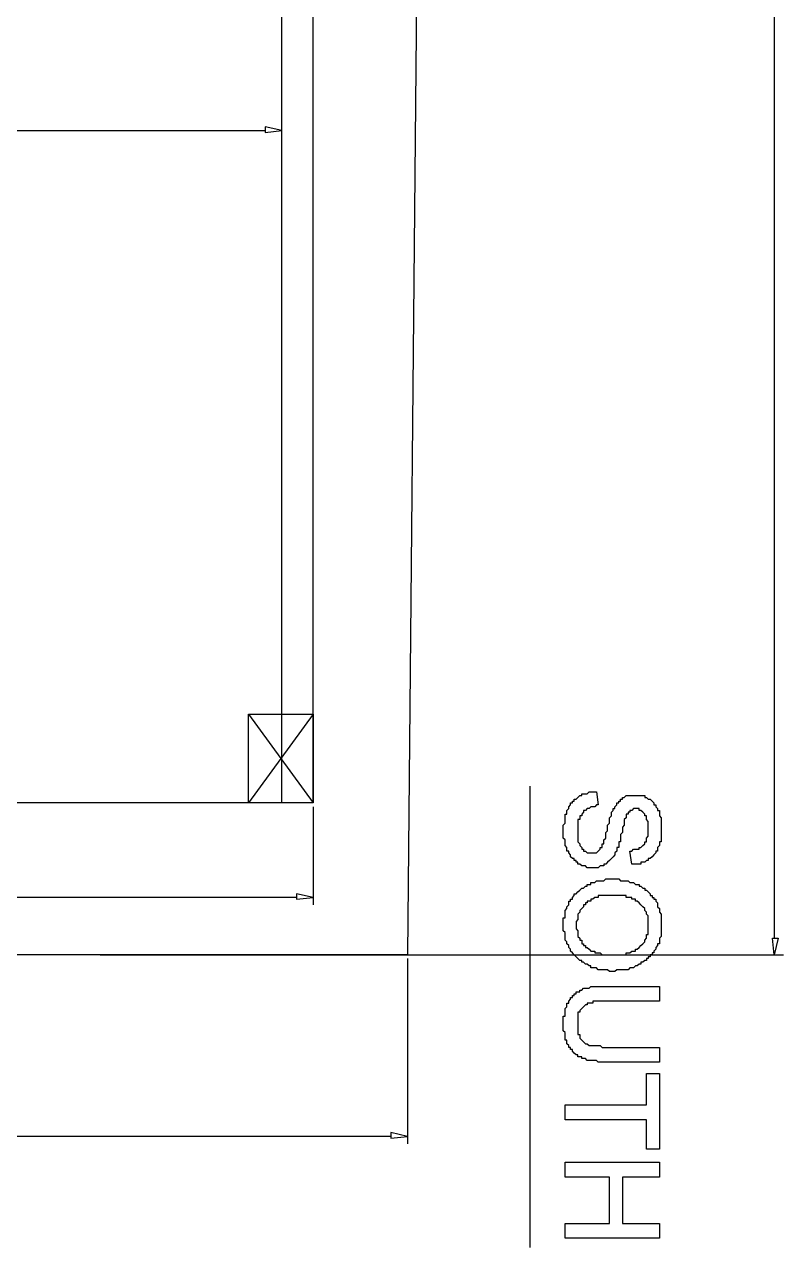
# Model space of a CAD drawing. Header units: inches. Extents: x -628 to 1537, y -1730 to 336.
# Drawn here: x 348.4 to 457, y -698.9 to -524 of the extents above; entities that cross this region are included whole.
import ezdxf

# ---------------------------------------------------------------- set-up
doc = ezdxf.new("R2010")
doc.units = ezdxf.units.IN
doc.layers.get('0').update_dxf_attribs({"linetype": 'CONTINUOUS'})

msp = doc.modelspace()

# ---------------------------------------------------------------- linework, layer by layer
at = {"color": 6}
for p, q in [((410.91, 180.11), (403.23, -657.05)), ((420.7, -632.94), (420.7, -698.9)), ((427.06, -635.06), (427.06, -634.8)), ((427.06, -634.8), (427.32, -634.8)), ((427.32, -634.8), (427.59, -634.54)), ((427.32, -634.8), (427.32, -634.8)), ((427.59, -634.54), (427.86, -634.27)), ((427.59, -634.54), (427.59, -634.54)), ((427.86, -634.27), (427.86, -634.27)), ((427.86, -634.27), (428.12, -634.27)), ((428.12, -634.27), (428.12, -634)), ((428.12, -634), (428.38, -634)), ((428.38, -634), (428.65, -634)), ((428.65, -634), (428.65, -634)), ((428.65, -634), (428.92, -634)), ((428.92, -634), (429.18, -633.74)), ((429.18, -633.74), (429.18, -633.74)), ((429.18, -633.74), (429.44, -633.74)), ((429.44, -633.74), (429.71, -633.74)), ((429.71, -633.74), (429.98, -633.74)), ((429.98, -633.74), (429.98, -633.74)), ((429.98, -633.74), (430.24, -633.74)), ((430.24, -633.74), (430.24, -633.74)), ((430.24, -633.74), (430.5, -635.6)), ((433.68, -635.06), (433.68, -634.8)), ((433.68, -634.8), (433.94, -634.8)), ((433.94, -634.8), (433.94, -634.54)), ((433.94, -634.54), (434.21, -634.54)), ((434.21, -634.54), (434.48, -634.27)), ((434.21, -634.54), (434.21, -634.54)), ((434.48, -634.27), (434.75, -634.27)), ((434.75, -634.27), (434.75, -634.27)), ((434.75, -634.27), (435, -634.27)), ((435, -634.27), (435.27, -634.27)), ((435.27, -634.27), (435.54, -634.27)), ((435.54, -634.27), (435.54, -634.27)), ((435.54, -634.27), (435.8, -634.27)), ((435.8, -634.27), (436.07, -634.27)), ((436.07, -634.27), (436.07, -634.27)), ((436.07, -634.27), (436.33, -634.27)), ((436.33, -634.27), (436.6, -634.27)), ((436.6, -634.27), (436.6, -634.27)), ((436.6, -634.27), (436.86, -634.27)), ((436.86, -634.27), (437.13, -634.27)), ((437.13, -634.27), (437.13, -634.54)), ((437.13, -634.54), (437.39, -634.54)), ((437.39, -634.54), (437.39, -634.54)), ((437.39, -634.54), (437.65, -634.8)), ((437.65, -634.8), (437.65, -634.8)), ((437.65, -634.8), (437.92, -634.8)), ((437.92, -634.8), (438.18, -635.06)), ((426, -636.39), (426.26, -636.12)), ((426, -636.65), (426, -636.39)), ((426.26, -635.86), (426.53, -635.6)), ((426.26, -636.12), (426.26, -635.86)), ((426.26, -635.86), (426.26, -635.86)), ((426.26, -636.12), (426.26, -636.12)), ((426.53, -635.6), (426.53, -635.33)), ((426.53, -635.33), (426.8, -635.33)), ((426.53, -635.6), (426.53, -635.6)), ((426.8, -635.33), (426.8, -635.06)), ((426.8, -635.06), (427.06, -635.06)), ((428.65, -636.39), (428.38, -636.39)), ((428.38, -636.39), (428.38, -636.65)), ((428.92, -636.12), (428.65, -636.39)), ((428.65, -636.39), (428.65, -636.39)), ((429.18, -636.12), (428.92, -636.12)), ((428.92, -636.12), (428.92, -636.12)), ((429.44, -635.86), (429.18, -636.12)), ((429.71, -635.86), (429.44, -635.86)), ((429.44, -635.86), (429.44, -635.86)), ((429.98, -635.86), (429.71, -635.86)), ((430.24, -635.6), (429.98, -635.86)), ((429.98, -635.86), (429.98, -635.86)), ((430.5, -635.6), (430.24, -635.6)), ((432.36, -636.65), (432.63, -636.39)), ((432.63, -636.39), (432.63, -636.12)), ((432.63, -636.12), (432.88, -636.12)), ((432.63, -636.39), (432.63, -636.39)), ((432.88, -635.86), (433.15, -635.6)), ((432.88, -636.12), (432.88, -635.86)), ((432.88, -635.86), (432.88, -635.86)), ((433.15, -635.6), (433.15, -635.33)), ((433.15, -635.33), (433.42, -635.33)), ((433.15, -635.6), (433.15, -635.6)), ((433.42, -635.33), (433.42, -635.06)), ((433.42, -635.06), (433.68, -635.06)), ((433.42, -635.33), (433.42, -635.33)), ((435.27, -636.39), (435, -636.39)), ((435, -636.39), (435, -636.65)), ((435.54, -636.12), (435.27, -636.39)), ((435.27, -636.39), (435.27, -636.39)), ((435.8, -636.12), (435.54, -636.12)), ((435.54, -636.12), (435.54, -636.12)), ((436.07, -636.12), (435.8, -636.12)), ((436.33, -636.12), (436.07, -636.12)), ((436.33, -636.39), (436.33, -636.12)), ((436.6, -636.39), (436.33, -636.39)), ((436.86, -636.65), (436.6, -636.39)), ((436.6, -636.39), (436.6, -636.39)), ((438.18, -635.06), (438.18, -635.06)), ((438.18, -635.06), (438.45, -635.33)), ((438.45, -635.33), (438.45, -635.33)), ((438.45, -635.33), (438.45, -635.6)), ((438.45, -635.6), (438.71, -635.6)), ((438.71, -635.6), (438.71, -635.86)), ((438.71, -635.86), (438.71, -635.86)), ((438.71, -635.86), (438.98, -636.12)), ((438.98, -636.12), (438.98, -636.12)), ((438.98, -636.12), (438.98, -636.39)), ((438.98, -636.39), (439.25, -636.39)), ((439.25, -636.39), (439.25, -636.65)), ((425.47, -638.5), (425.74, -638.24)), ((425.74, -637.19), (425.74, -636.92)), ((425.74, -636.92), (426, -636.92)), ((425.74, -637.45), (425.74, -637.19)), ((425.74, -637.71), (425.74, -637.45)), ((425.74, -637.98), (425.74, -637.71)), ((425.74, -637.71), (425.74, -637.71)), ((425.74, -638.24), (425.74, -637.98)), ((426, -636.92), (426, -636.65)), ((426, -636.65), (426, -636.65)), ((427.86, -637.71), (427.59, -637.71)), ((427.59, -637.71), (427.59, -637.98)), ((427.59, -637.98), (427.59, -638.24)), ((427.59, -638.24), (427.59, -638.24)), ((427.59, -638.24), (427.59, -638.5)), ((428.12, -637.19), (427.86, -637.19)), ((427.86, -637.19), (427.86, -637.45)), ((427.86, -637.45), (427.86, -637.71)), ((428.38, -636.65), (428.12, -636.92)), ((428.12, -636.92), (428.12, -636.92)), ((428.12, -636.92), (428.12, -637.19)), ((428.38, -636.65), (428.38, -636.65)), ((431.83, -638.5), (432.09, -638.24)), ((432.09, -637.45), (432.36, -637.19)), ((432.09, -637.71), (432.09, -637.45)), ((432.09, -637.98), (432.09, -637.71)), ((432.09, -637.71), (432.09, -637.71)), ((432.09, -638.24), (432.09, -637.98)), ((432.36, -636.92), (432.36, -636.65)), ((432.36, -637.19), (432.36, -636.92)), ((432.36, -636.92), (432.36, -636.92)), ((434.48, -637.45), (434.21, -637.71)), ((434.21, -637.71), (434.21, -637.98)), ((434.21, -637.98), (434.21, -637.98)), ((434.21, -637.98), (434.21, -638.24)), ((434.21, -638.24), (434.21, -638.5)), ((434.75, -636.92), (434.48, -636.92)), ((434.48, -636.92), (434.48, -637.19)), ((434.48, -637.19), (434.48, -637.19)), ((434.48, -637.19), (434.48, -637.45)), ((434.48, -637.45), (434.48, -637.45)), ((435, -636.65), (434.75, -636.65)), ((434.75, -636.65), (434.75, -636.92)), ((434.75, -636.92), (434.75, -636.92)), ((437.13, -636.92), (436.86, -636.65)), ((436.86, -636.65), (436.86, -636.65)), ((437.13, -637.19), (437.13, -636.92)), ((437.13, -636.92), (437.13, -636.92)), ((437.39, -637.19), (437.13, -637.19)), ((437.39, -637.45), (437.39, -637.19)), ((437.39, -637.71), (437.39, -637.45)), ((437.39, -637.45), (437.39, -637.45)), ((437.65, -637.98), (437.39, -637.71)), ((437.65, -638.24), (437.65, -637.98)), ((437.65, -637.98), (437.65, -637.98)), ((437.65, -638.5), (437.65, -638.24)), ((439.25, -636.65), (439.25, -636.92)), ((439.25, -636.92), (439.25, -636.92)), ((439.25, -636.92), (439.25, -637.19)), ((439.25, -637.19), (439.5, -637.45)), ((439.5, -637.45), (439.5, -637.45)), ((439.5, -637.45), (439.5, -637.71)), ((439.5, -637.71), (439.5, -637.98)), ((439.5, -637.98), (439.5, -637.98)), ((439.5, -637.98), (439.5, -638.24)), ((439.5, -638.24), (439.5, -638.5)), ((425.47, -638.77), (425.47, -638.5)), ((425.47, -638.5), (425.47, -638.5)), ((425.47, -639.04), (425.47, -638.77)), ((425.47, -639.31), (425.47, -639.04)), ((425.47, -639.56), (425.47, -639.31)), ((425.47, -639.83), (425.47, -639.56)), ((425.47, -639.56), (425.47, -639.56)), ((425.47, -640.1), (425.47, -639.83)), ((425.47, -639.83), (425.47, -639.83)), ((427.59, -638.5), (427.59, -638.77)), ((427.59, -638.77), (427.59, -639.04)), ((427.59, -639.04), (427.59, -639.04)), ((427.59, -639.04), (427.59, -639.31)), ((427.59, -639.31), (427.59, -639.31)), ((427.59, -639.31), (427.59, -639.56)), ((427.59, -639.56), (427.59, -639.83)), ((427.59, -639.83), (427.59, -640.1)), ((431.56, -639.56), (431.83, -639.31)), ((431.56, -639.83), (431.56, -639.56)), ((431.56, -640.1), (431.56, -639.83)), ((431.56, -639.83), (431.56, -639.83)), ((431.83, -638.77), (431.83, -638.5)), ((431.83, -638.5), (431.83, -638.5)), ((431.83, -639.04), (431.83, -638.77)), ((431.83, -639.31), (431.83, -639.04)), ((433.94, -639.56), (433.68, -639.83)), ((433.68, -639.83), (433.68, -640.1)), ((434.21, -638.5), (433.94, -638.77)), ((433.94, -638.77), (433.94, -639.04)), ((433.94, -639.04), (433.94, -639.31)), ((433.94, -639.31), (433.94, -639.31)), ((433.94, -639.31), (433.94, -639.56)), ((437.65, -638.77), (437.65, -638.5)), ((437.65, -639.04), (437.65, -638.77)), ((437.65, -638.77), (437.65, -638.77)), ((437.65, -639.31), (437.65, -639.04)), ((437.65, -639.04), (437.65, -639.04)), ((437.65, -639.56), (437.65, -639.31)), ((437.65, -639.83), (437.65, -639.56)), ((437.65, -640.1), (437.65, -639.83)), ((439.5, -638.5), (439.5, -638.77)), ((439.5, -638.77), (439.5, -639.04)), ((439.5, -639.04), (439.5, -639.04)), ((439.5, -639.04), (439.5, -639.31)), ((439.5, -639.31), (439.5, -639.31)), ((439.5, -639.31), (439.5, -639.56)), ((439.5, -639.56), (439.5, -639.83)), ((439.5, -639.83), (439.5, -640.1)), ((425.47, -640.36), (425.47, -640.1)), ((425.74, -640.62), (425.47, -640.36)), ((425.74, -640.89), (425.74, -640.62)), ((425.74, -640.62), (425.74, -640.62)), ((425.74, -641.16), (425.74, -640.89)), ((425.74, -641.42), (425.74, -641.16)), ((425.74, -641.16), (425.74, -641.16)), ((426, -641.69), (425.74, -641.42)), ((426, -641.95), (426, -641.69)), ((426, -641.69), (426, -641.69)), ((427.59, -640.1), (427.59, -640.36)), ((427.59, -640.36), (427.59, -640.36)), ((427.59, -640.36), (427.59, -640.62)), ((427.59, -640.62), (427.59, -640.89)), ((427.59, -640.89), (427.59, -640.89)), ((427.59, -640.89), (427.86, -641.16)), ((427.86, -641.16), (427.86, -641.16)), ((427.86, -641.16), (427.86, -641.42)), ((427.86, -641.42), (428.12, -641.69)), ((428.12, -641.69), (428.12, -641.69)), ((428.12, -641.69), (428.12, -641.95)), ((430.77, -641.95), (430.77, -641.69)), ((430.77, -641.69), (431.03, -641.69)), ((431.03, -641.42), (431.03, -641.16)), ((431.03, -641.16), (431.3, -641.16)), ((431.03, -641.69), (431.03, -641.42)), ((431.03, -641.42), (431.03, -641.42)), ((431.3, -640.62), (431.56, -640.36)), ((431.3, -640.89), (431.3, -640.62)), ((431.3, -640.62), (431.3, -640.62)), ((431.3, -641.16), (431.3, -640.89)), ((431.3, -640.89), (431.3, -640.89)), ((431.56, -640.36), (431.56, -640.1)), ((433.42, -641.69), (433.15, -641.69)), ((433.15, -641.69), (433.15, -641.95)), ((433.68, -640.89), (433.42, -640.89)), ((433.42, -640.89), (433.42, -641.16)), ((433.42, -641.16), (433.42, -641.42)), ((433.42, -641.42), (433.42, -641.42)), ((433.42, -641.42), (433.42, -641.69)), ((433.68, -640.1), (433.68, -640.1)), ((433.68, -640.1), (433.68, -640.36)), ((433.68, -640.36), (433.68, -640.62)), ((433.68, -640.62), (433.68, -640.89)), ((436.33, -641.95), (436.33, -641.69)), ((436.33, -641.69), (436.6, -641.69)), ((436.6, -641.69), (436.86, -641.42)), ((436.6, -641.69), (436.6, -641.69)), ((436.86, -641.42), (437.13, -641.16)), ((436.86, -641.42), (436.86, -641.42)), ((437.13, -641.16), (437.13, -640.89)), ((437.13, -640.89), (437.39, -640.89)), ((437.13, -641.16), (437.13, -641.16)), ((437.39, -640.36), (437.65, -640.1)), ((437.39, -640.62), (437.39, -640.36)), ((437.39, -640.89), (437.39, -640.62)), ((437.39, -640.62), (437.39, -640.62)), ((437.65, -640.1), (437.65, -640.1)), ((439.25, -641.42), (438.98, -641.69)), ((438.98, -641.69), (438.98, -641.69)), ((438.98, -641.69), (438.98, -641.95)), ((439.5, -640.89), (439.25, -640.89)), ((439.25, -640.89), (439.25, -641.16)), ((439.25, -641.16), (439.25, -641.42)), ((439.25, -641.42), (439.25, -641.42)), ((439.5, -640.1), (439.5, -640.1)), ((439.5, -640.1), (439.5, -640.36)), ((439.5, -640.36), (439.5, -640.62)), ((439.5, -640.62), (439.5, -640.89)), ((426, -642.22), (426, -641.95)), ((426.26, -642.22), (426, -642.22)), ((426.26, -642.48), (426.26, -642.22)), ((426.53, -642.74), (426.26, -642.48)), ((426.26, -642.48), (426.26, -642.48)), ((426.53, -643.01), (426.53, -642.74)), ((426.8, -643.27), (426.53, -643.01)), ((426.53, -643.01), (426.53, -643.01)), ((427.06, -643.27), (426.8, -643.27)), ((426.8, -643.27), (426.8, -643.27)), ((427.06, -643.54), (427.06, -643.27)), ((427.32, -643.54), (427.06, -643.54)), ((427.32, -643.81), (427.32, -643.54)), ((428.12, -641.95), (428.38, -641.95)), ((428.38, -641.95), (428.38, -642.22)), ((428.38, -642.22), (428.65, -642.22)), ((428.65, -642.22), (428.65, -642.22)), ((428.65, -642.22), (428.92, -642.48)), ((428.92, -642.48), (428.92, -642.48)), ((428.92, -642.48), (429.18, -642.48)), ((429.18, -642.48), (429.44, -642.48)), ((429.44, -642.48), (429.44, -642.48)), ((429.44, -642.48), (429.71, -642.48)), ((429.71, -642.48), (429.98, -642.48)), ((429.98, -642.48), (429.98, -642.48)), ((429.98, -642.48), (430.24, -642.48)), ((430.24, -642.48), (430.5, -642.22)), ((430.5, -642.22), (430.77, -641.95)), ((430.5, -642.22), (430.5, -642.22)), ((430.77, -641.95), (430.77, -641.95)), ((432.09, -643.54), (431.83, -643.81)), ((432.36, -643.27), (432.09, -643.54)), ((432.09, -643.54), (432.09, -643.54)), ((432.63, -643.01), (432.36, -643.27)), ((432.36, -643.27), (432.36, -643.27)), ((432.88, -642.74), (432.63, -643.01)), ((432.63, -643.01), (432.63, -643.01)), ((433.15, -642.22), (432.88, -642.48)), ((432.88, -642.48), (432.88, -642.74)), ((432.88, -642.74), (432.88, -642.74)), ((433.15, -641.95), (433.15, -641.95)), ((433.15, -641.95), (433.15, -642.22)), ((433.15, -642.22), (433.15, -642.22)), ((435, -642.22), (435.27, -642.22)), ((435.27, -644.07), (435, -642.22)), ((435.27, -642.22), (435.54, -641.95)), ((435.54, -641.95), (436.07, -641.95)), ((436.07, -641.95), (436.07, -641.95)), ((436.07, -641.95), (436.33, -641.95)), ((437.39, -643.54), (437.13, -643.81)), ((437.65, -643.54), (437.39, -643.54)), ((437.39, -643.54), (437.39, -643.54)), ((437.92, -643.27), (437.65, -643.27)), ((437.65, -643.27), (437.65, -643.54)), ((438.18, -643.01), (437.92, -643.27)), ((437.92, -643.27), (437.92, -643.27)), ((438.45, -642.74), (438.18, -643.01)), ((438.18, -643.01), (438.18, -643.01)), ((438.71, -642.48), (438.45, -642.74)), ((438.45, -642.74), (438.45, -642.74)), ((438.98, -642.22), (438.71, -642.22)), ((438.71, -642.22), (438.71, -642.48)), ((438.71, -642.48), (438.71, -642.48)), ((438.98, -641.95), (438.98, -642.22)), ((427.59, -643.81), (427.32, -643.81)), ((427.59, -644.07), (427.59, -643.81)), ((427.86, -644.07), (427.59, -644.07)), ((428.12, -644.33), (427.86, -644.07)), ((427.86, -644.07), (427.86, -644.07)), ((428.38, -644.33), (428.12, -644.33)), ((428.65, -644.33), (428.38, -644.33)), ((428.38, -644.33), (428.38, -644.33)), ((428.92, -644.6), (428.65, -644.33)), ((428.65, -644.33), (428.65, -644.33)), ((429.18, -644.6), (428.92, -644.6)), ((429.44, -644.6), (429.18, -644.6)), ((429.18, -644.6), (429.18, -644.6)), ((429.71, -644.6), (429.44, -644.6)), ((429.98, -644.6), (429.71, -644.6)), ((429.71, -644.6), (429.71, -644.6)), ((430.24, -644.6), (429.98, -644.6)), ((430.5, -644.6), (430.24, -644.6)), ((430.24, -644.6), (430.24, -644.6)), ((430.77, -644.33), (430.5, -644.6)), ((431.03, -644.33), (430.77, -644.33)), ((430.77, -644.33), (430.77, -644.33)), ((431.3, -644.33), (431.03, -644.33)), ((431.56, -644.07), (431.3, -644.07)), ((431.3, -644.07), (431.3, -644.33)), ((431.83, -643.81), (431.56, -644.07)), ((431.56, -644.07), (431.56, -644.07)), ((431.83, -643.81), (431.83, -643.81)), ((435.54, -644.07), (435.27, -644.07)), ((435.27, -644.07), (435.27, -644.07)), ((435.8, -644.07), (435.54, -644.07)), ((436.07, -644.07), (435.8, -644.07)), ((435.8, -644.07), (435.8, -644.07)), ((436.33, -644.07), (436.07, -644.07)), ((436.6, -644.07), (436.33, -644.07)), ((436.86, -643.81), (436.6, -643.81)), ((436.6, -643.81), (436.6, -644.07)), ((437.13, -643.81), (436.86, -643.81)), ((437.13, -643.81), (437.13, -643.81)), ((428.92, -647.24), (428.92, -646.98)), ((428.92, -646.98), (429.18, -646.98)), ((429.18, -646.98), (429.44, -646.98)), ((429.44, -646.98), (429.44, -646.72)), ((429.44, -646.72), (429.71, -646.72)), ((429.71, -646.72), (429.98, -646.72)), ((429.98, -646.72), (430.24, -646.45)), ((429.98, -646.72), (429.98, -646.72)), ((430.24, -646.45), (430.5, -646.45)), ((430.5, -646.45), (430.5, -646.45)), ((430.5, -646.45), (430.77, -646.45)), ((430.77, -646.45), (431.03, -646.45)), ((431.03, -646.45), (431.03, -646.45)), ((431.03, -646.45), (431.3, -646.45)), ((431.3, -646.45), (431.56, -646.19)), ((431.56, -646.19), (431.56, -646.19)), ((431.56, -646.19), (431.83, -646.19)), ((431.83, -646.19), (432.09, -646.19)), ((432.09, -646.19), (432.36, -646.19)), ((432.36, -646.19), (432.36, -646.19)), ((432.36, -646.19), (432.63, -646.19)), ((432.63, -646.19), (432.88, -646.19)), ((432.88, -646.19), (433.15, -646.19)), ((433.15, -646.19), (433.15, -646.19)), ((433.15, -646.19), (433.42, -646.19)), ((433.42, -646.19), (433.68, -646.45)), ((433.68, -646.45), (433.94, -646.45)), ((433.94, -646.45), (433.94, -646.45)), ((433.94, -646.45), (434.21, -646.45)), ((434.21, -646.45), (434.48, -646.45)), ((434.48, -646.45), (434.48, -646.45)), ((434.48, -646.45), (434.75, -646.45)), ((434.75, -646.45), (435, -646.72)), ((435, -646.72), (435, -646.72)), ((435, -646.72), (435.27, -646.72)), ((435.27, -646.72), (435.54, -646.72)), ((435.54, -646.72), (435.54, -646.72)), ((435.54, -646.72), (435.8, -646.98)), ((435.8, -646.98), (436.07, -646.98)), ((436.07, -646.98), (436.07, -646.98)), ((436.07, -646.98), (436.33, -646.98)), ((436.33, -646.98), (436.33, -647.24)), ((426.8, -648.84), (427.06, -648.57)), ((427.06, -648.57), (427.06, -648.31)), ((427.06, -648.31), (427.32, -648.31)), ((427.32, -648.31), (427.59, -648.04)), ((427.32, -648.31), (427.32, -648.31)), ((427.59, -648.04), (427.86, -647.78)), ((427.59, -648.04), (427.59, -648.04)), ((427.86, -647.78), (428.12, -647.51)), ((427.86, -647.78), (427.86, -647.78)), ((428.12, -647.51), (428.38, -647.51)), ((428.38, -647.51), (428.65, -647.24)), ((428.38, -647.51), (428.38, -647.51)), ((428.65, -647.24), (428.65, -647.24)), ((428.65, -647.24), (428.92, -647.24)), ((430.77, -648.57), (430.5, -648.57)), ((430.5, -648.57), (430.5, -648.84)), ((431.03, -648.57), (430.77, -648.57)), ((431.3, -648.57), (431.03, -648.57)), ((431.03, -648.57), (431.03, -648.57)), ((431.56, -648.57), (431.3, -648.57)), ((431.83, -648.57), (431.56, -648.57)), ((432.09, -648.57), (431.83, -648.57)), ((431.83, -648.57), (431.83, -648.57)), ((432.36, -648.57), (432.09, -648.57)), ((432.63, -648.57), (432.36, -648.57)), ((432.36, -648.57), (432.36, -648.57)), ((432.88, -648.57), (432.63, -648.57)), ((433.15, -648.57), (432.88, -648.57)), ((433.42, -648.57), (433.15, -648.57)), ((433.68, -648.57), (433.42, -648.57)), ((433.94, -648.57), (433.68, -648.57)), ((433.68, -648.57), (433.68, -648.57)), ((434.21, -648.57), (433.94, -648.57)), ((434.48, -648.57), (434.21, -648.57)), ((434.48, -648.84), (434.48, -648.57)), ((436.33, -647.24), (436.6, -647.24)), ((436.6, -647.24), (436.6, -647.24)), ((436.6, -647.24), (436.86, -647.51)), ((436.86, -647.51), (437.13, -647.51)), ((437.13, -647.51), (437.13, -647.78)), ((437.13, -647.78), (437.39, -647.78)), ((437.39, -647.78), (437.39, -647.78)), ((437.39, -647.78), (437.65, -648.04)), ((437.65, -648.04), (437.65, -648.04)), ((437.65, -648.04), (437.92, -648.31)), ((437.92, -648.31), (437.92, -648.31)), ((437.92, -648.31), (437.92, -648.57)), ((437.92, -648.57), (438.18, -648.57)), ((438.18, -648.57), (438.18, -648.84)), ((425.74, -650.69), (426, -650.43)), ((426, -650.16), (426.26, -649.89)), ((426, -650.43), (426, -650.16)), ((426, -650.16), (426, -650.16)), ((426, -650.43), (426, -650.43)), ((426.26, -649.63), (426.26, -649.37)), ((426.26, -649.37), (426.53, -649.37)), ((426.26, -649.89), (426.26, -649.63)), ((426.26, -649.63), (426.26, -649.63)), ((426.53, -649.37), (426.53, -649.1)), ((426.53, -649.1), (426.8, -649.1)), ((426.8, -649.1), (426.8, -648.84)), ((426.8, -648.84), (426.8, -648.84)), ((428.12, -650.43), (427.86, -650.69)), ((428.38, -650.16), (428.12, -650.43)), ((428.12, -650.43), (428.12, -650.43)), ((428.65, -649.89), (428.38, -649.89)), ((428.38, -649.89), (428.38, -650.16)), ((428.38, -650.16), (428.38, -650.16)), ((428.92, -649.63), (428.65, -649.63)), ((428.65, -649.63), (428.65, -649.63)), ((428.65, -649.63), (428.65, -649.89)), ((429.18, -649.37), (428.92, -649.37)), ((428.92, -649.37), (428.92, -649.63)), ((429.44, -649.37), (429.18, -649.37)), ((429.71, -649.1), (429.44, -649.1)), ((429.44, -649.1), (429.44, -649.37)), ((429.98, -648.84), (429.71, -649.1)), ((429.71, -649.1), (429.71, -649.1)), ((430.24, -648.84), (429.98, -648.84)), ((429.98, -648.84), (429.98, -648.84)), ((430.5, -648.84), (430.24, -648.84)), ((434.75, -648.84), (434.48, -648.84)), ((435, -648.84), (434.75, -648.84)), ((435.27, -648.84), (435, -648.84)), ((435, -648.84), (435, -648.84)), ((435.27, -649.1), (435.27, -648.84)), ((435.54, -649.1), (435.27, -649.1)), ((435.8, -649.1), (435.54, -649.1)), ((435.54, -649.1), (435.54, -649.1)), ((435.8, -649.37), (435.8, -649.1)), ((436.07, -649.37), (435.8, -649.37)), ((436.33, -649.63), (436.07, -649.37)), ((436.07, -649.37), (436.07, -649.37)), ((436.6, -649.89), (436.33, -649.63)), ((436.33, -649.63), (436.33, -649.63)), ((436.86, -650.16), (436.6, -649.89)), ((436.6, -649.89), (436.6, -649.89)), ((437.13, -650.43), (436.86, -650.16)), ((436.86, -650.16), (436.86, -650.16)), ((437.13, -650.69), (437.13, -650.43)), ((437.13, -650.43), (437.13, -650.43)), ((438.18, -648.84), (438.45, -648.84)), ((438.45, -648.84), (438.45, -649.1)), ((438.45, -649.1), (438.71, -649.1)), ((438.71, -649.1), (438.71, -649.37)), ((438.71, -649.37), (438.71, -649.37)), ((438.71, -649.37), (438.98, -649.63)), ((438.98, -649.63), (438.98, -649.89)), ((438.98, -649.89), (438.98, -649.89)), ((438.98, -649.89), (438.98, -650.16)), ((438.98, -650.16), (439.25, -650.43)), ((439.25, -650.43), (439.25, -650.43)), ((439.25, -650.43), (439.25, -650.69)), ((425.47, -652.01), (425.47, -651.75)), ((425.47, -651.75), (425.74, -651.75)), ((425.47, -652.28), (425.47, -652.01)), ((425.47, -652.55), (425.47, -652.28)), ((425.47, -652.28), (425.47, -652.28)), ((425.74, -650.95), (425.74, -650.69)), ((425.74, -651.22), (425.74, -650.95)), ((425.74, -650.95), (425.74, -650.95)), ((425.74, -651.49), (425.74, -651.22)), ((425.74, -651.75), (425.74, -651.49)), ((427.59, -652.01), (427.32, -652.28)), ((427.32, -652.28), (427.32, -652.28)), ((427.32, -652.28), (427.32, -652.55)), ((427.86, -650.95), (427.59, -651.22)), ((427.59, -651.22), (427.59, -651.22)), ((427.59, -651.22), (427.59, -651.49)), ((427.59, -651.49), (427.59, -651.75)), ((427.59, -651.75), (427.59, -651.75)), ((427.59, -651.75), (427.59, -652.01)), ((427.86, -650.69), (427.86, -650.69)), ((427.86, -650.69), (427.86, -650.95)), ((437.39, -650.95), (437.13, -650.69)), ((437.39, -651.22), (437.39, -650.95)), ((437.39, -650.95), (437.39, -650.95)), ((437.65, -651.49), (437.39, -651.22)), ((437.39, -651.22), (437.39, -651.22)), ((437.65, -651.75), (437.65, -651.49)), ((437.65, -652.01), (437.65, -651.75)), ((437.65, -651.75), (437.65, -651.75)), ((437.65, -652.28), (437.65, -652.01)), ((437.65, -652.55), (437.65, -652.28)), ((439.25, -650.69), (439.25, -650.69)), ((439.25, -650.69), (439.25, -650.95)), ((439.25, -650.95), (439.5, -651.22)), ((439.5, -651.22), (439.5, -651.22)), ((439.5, -651.22), (439.5, -651.49)), ((439.5, -651.49), (439.5, -651.75)), ((439.5, -651.75), (439.5, -652.01)), ((439.5, -652.01), (439.5, -652.01)), ((439.5, -652.01), (439.5, -652.28)), ((439.5, -652.28), (439.5, -652.55)), ((425.47, -652.81), (425.47, -652.55)), ((425.47, -653.07), (425.47, -652.81)), ((425.47, -652.81), (425.47, -652.81)), ((425.47, -653.34), (425.47, -653.07)), ((425.47, -653.6), (425.47, -653.34)), ((425.47, -653.34), (425.47, -653.34)), ((425.74, -653.87), (425.47, -653.6)), ((425.74, -654.13), (425.74, -653.87)), ((427.32, -652.55), (427.32, -652.81)), ((427.32, -652.81), (427.32, -653.34)), ((427.32, -652.81), (427.32, -652.81)), ((427.32, -652.81), (427.32, -652.81)), ((427.32, -653.34), (427.59, -653.6)), ((427.59, -653.6), (427.59, -653.6)), ((427.59, -653.6), (427.59, -653.87)), ((427.59, -653.87), (427.59, -654.13)), ((437.65, -652.81), (437.65, -652.55)), ((437.65, -652.55), (437.65, -652.55)), ((437.65, -653.07), (437.65, -652.81)), ((437.65, -653.34), (437.65, -653.07)), ((437.65, -653.07), (437.65, -653.07)), ((437.65, -653.6), (437.65, -653.34)), ((437.65, -653.87), (437.65, -653.6)), ((437.65, -653.6), (437.65, -653.6)), ((437.65, -654.13), (437.65, -653.87)), ((439.5, -652.55), (439.5, -652.81)), ((439.5, -652.81), (439.5, -654.4)), ((439.5, -652.81), (439.5, -652.81)), ((439.5, -652.81), (439.5, -652.81)), ((425.74, -654.4), (425.74, -654.13)), ((425.74, -654.13), (425.74, -654.13)), ((425.74, -654.66), (425.74, -654.4)), ((425.74, -654.93), (425.74, -654.66)), ((425.74, -654.66), (425.74, -654.66)), ((426, -655.19), (425.74, -654.93)), ((426, -655.46), (426, -655.19)), ((426, -655.19), (426, -655.19)), ((426.26, -655.72), (426, -655.46)), ((426, -655.46), (426, -655.46)), ((426.26, -655.99), (426.26, -655.72)), ((427.59, -654.13), (427.59, -654.13)), ((427.59, -654.13), (427.59, -654.4)), ((427.59, -654.4), (427.86, -654.66)), ((427.86, -654.66), (427.86, -654.66)), ((427.86, -654.66), (427.86, -654.93)), ((427.86, -654.93), (428.12, -654.93)), ((428.12, -654.93), (428.12, -655.19)), ((428.12, -655.19), (428.12, -655.46)), ((428.12, -655.46), (428.38, -655.46)), ((428.38, -655.46), (428.38, -655.72)), ((428.38, -655.72), (428.65, -655.72)), ((428.65, -655.72), (428.65, -655.99)), ((436.33, -655.99), (436.6, -655.72)), ((436.6, -655.72), (436.86, -655.46)), ((436.6, -655.72), (436.6, -655.72)), ((436.86, -655.46), (437.13, -655.19)), ((436.86, -655.46), (436.86, -655.46)), ((437.13, -654.93), (437.39, -654.66)), ((437.13, -655.19), (437.13, -654.93)), ((437.13, -654.93), (437.13, -654.93)), ((437.39, -654.4), (437.39, -654.13)), ((437.39, -654.13), (437.65, -654.13)), ((437.39, -654.66), (437.39, -654.4)), ((437.39, -654.66), (437.39, -654.66)), ((438.98, -655.72), (438.71, -655.99)), ((439.25, -655.46), (438.98, -655.46)), ((438.98, -655.46), (438.98, -655.72)), ((438.98, -655.72), (438.98, -655.72)), ((439.5, -654.4), (439.25, -654.66)), ((439.25, -654.66), (439.25, -655.46)), ((403.23, -657.05), (39.86, -657.05)), ((403.23, -657.05), (389.72, -657.05)), ((426.53, -656.25), (426.26, -655.99)), ((426.26, -655.99), (426.26, -655.99)), ((426.53, -656.51), (426.53, -656.25)), ((426.53, -656.25), (426.53, -656.25)), ((426.8, -656.78), (426.53, -656.51)), ((427.06, -657.05), (426.8, -656.78)), ((426.8, -656.78), (426.8, -656.78)), ((427.32, -657.32), (427.06, -657.05)), ((427.06, -657.05), (427.06, -657.05)), ((427.59, -657.57), (427.32, -657.32)), ((427.32, -657.32), (427.32, -657.32)), ((428.65, -655.99), (428.65, -655.99)), ((428.65, -655.99), (428.92, -655.99)), ((428.92, -655.99), (428.92, -655.99)), ((428.92, -655.99), (429.18, -656.25)), ((429.18, -656.25), (429.18, -656.25)), ((429.18, -656.25), (429.44, -656.51)), ((429.44, -656.51), (429.44, -656.51)), ((429.44, -656.51), (429.71, -656.51)), ((429.71, -656.51), (429.98, -656.51)), ((429.98, -656.51), (429.98, -656.78)), ((429.98, -656.78), (430.24, -656.78)), ((430.24, -656.78), (430.5, -656.78)), ((430.5, -656.78), (430.5, -656.78)), ((430.5, -656.78), (430.77, -656.78)), ((430.77, -656.78), (431.03, -657.05)), ((431.03, -657.05), (431.03, -657.05)), ((431.03, -657.05), (431.3, -657.05)), ((431.3, -657.05), (431.56, -657.05)), ((431.56, -657.05), (431.56, -657.05)), ((431.56, -657.05), (431.83, -657.05)), ((431.83, -657.05), (432.09, -657.05)), ((432.09, -657.05), (432.36, -657.05)), ((432.36, -657.05), (432.63, -657.05)), ((432.63, -657.05), (432.63, -657.05)), ((432.63, -657.05), (432.88, -657.05)), ((432.88, -657.05), (432.88, -657.05)), ((432.88, -657.05), (433.15, -657.05)), ((433.15, -657.05), (433.42, -657.05)), ((433.42, -657.05), (433.68, -657.05)), ((433.68, -657.05), (433.68, -657.05)), ((433.68, -657.05), (433.94, -657.05)), ((433.94, -657.05), (434.21, -657.05)), ((434.21, -657.05), (434.48, -657.05)), ((434.48, -657.05), (434.48, -656.78)), ((434.48, -656.78), (434.75, -656.78)), ((434.75, -656.78), (435, -656.78)), ((435, -656.78), (435.27, -656.51)), ((435, -656.78), (435, -656.78)), ((435.27, -656.51), (435.27, -656.51)), ((435.27, -656.51), (435.54, -656.51)), ((435.54, -656.51), (435.8, -656.51)), ((435.8, -656.51), (435.8, -656.25)), ((435.8, -656.25), (436.07, -656.25)), ((436.07, -656.25), (436.33, -655.99)), ((436.07, -656.25), (436.07, -656.25)), ((436.33, -655.99), (436.33, -655.99)), ((436.33, -655.99), (436.33, -655.99)), ((437.92, -657.32), (437.65, -657.32)), ((437.65, -657.32), (437.65, -657.57)), ((438.18, -657.05), (437.92, -657.05)), ((437.92, -657.05), (437.92, -657.32)), ((438.45, -656.78), (438.18, -656.78)), ((438.18, -656.78), (438.18, -657.05)), ((438.71, -656.25), (438.45, -656.51)), ((438.45, -656.51), (438.45, -656.51)), ((438.45, -656.51), (438.45, -656.78)), ((438.71, -655.99), (438.71, -656.25)), ((438.71, -656.25), (438.71, -656.25)), ((427.86, -657.84), (427.59, -657.57)), ((427.59, -657.57), (427.59, -657.57)), ((427.59, -657.57), (427.59, -657.57)), ((428.12, -657.84), (427.86, -657.84)), ((427.86, -657.84), (427.86, -657.84)), ((428.12, -658.11), (428.12, -657.84)), ((428.38, -658.11), (428.12, -658.11)), ((428.65, -658.37), (428.38, -658.11)), ((428.38, -658.11), (428.38, -658.11)), ((428.92, -658.37), (428.65, -658.37)), ((428.65, -658.37), (428.65, -658.37)), ((429.18, -658.63), (428.92, -658.37)), ((429.44, -658.63), (429.18, -658.63)), ((429.18, -658.63), (429.18, -658.63)), ((429.44, -658.9), (429.44, -658.63)), ((429.71, -658.9), (429.44, -658.9)), ((429.98, -658.9), (429.71, -658.9)), ((430.24, -658.9), (429.98, -658.9)), ((429.98, -658.9), (429.98, -658.9)), ((430.5, -659.17), (430.24, -658.9)), ((430.77, -659.17), (430.5, -659.17)), ((430.5, -659.17), (430.5, -659.17)), ((431.03, -659.17), (430.77, -659.17)), ((431.3, -659.17), (431.03, -659.17)), ((431.03, -659.17), (431.03, -659.17)), ((431.56, -659.17), (431.3, -659.17)), ((431.83, -659.17), (431.56, -659.17)), ((432.09, -659.43), (431.83, -659.17)), ((431.83, -659.17), (431.83, -659.17)), ((433.15, -659.17), (432.88, -659.43)), ((433.42, -659.17), (433.15, -659.17)), ((433.68, -659.17), (433.42, -659.17)), ((433.94, -659.17), (433.68, -659.17)), ((433.68, -659.17), (433.68, -659.17)), ((434.21, -659.17), (433.94, -659.17)), ((434.48, -659.17), (434.21, -659.17)), ((434.21, -659.17), (434.21, -659.17)), ((434.75, -659.17), (434.48, -659.17)), ((435, -658.9), (434.75, -659.17)), ((435.27, -658.9), (435, -658.9)), ((435, -658.9), (435, -658.9)), ((435.54, -658.9), (435.27, -658.9)), ((435.8, -658.63), (435.54, -658.9)), ((435.54, -658.9), (435.54, -658.9)), ((436.07, -658.63), (435.8, -658.63)), ((435.8, -658.63), (435.8, -658.63)), ((436.33, -658.37), (436.07, -658.63)), ((436.6, -658.37), (436.33, -658.37)), ((436.33, -658.37), (436.33, -658.37)), ((436.86, -658.11), (436.6, -658.11)), ((436.6, -658.11), (436.6, -658.37)), ((437.13, -657.84), (436.86, -658.11)), ((436.86, -658.11), (436.86, -658.11)), ((437.39, -657.84), (437.13, -657.84)), ((437.13, -657.84), (437.13, -657.84)), ((437.65, -657.57), (437.39, -657.57)), ((437.39, -657.57), (437.39, -657.84)), ((432.36, -659.43), (432.09, -659.43)), ((432.63, -659.43), (432.36, -659.43)), ((432.88, -659.43), (432.63, -659.43)), ((432.63, -659.43), (432.63, -659.43)), ((432.88, -659.43), (432.88, -659.43)), ((427.06, -662.87), (427.06, -662.61)), ((427.06, -662.61), (427.32, -662.61)), ((427.32, -662.61), (427.32, -662.34)), ((427.32, -662.34), (427.59, -662.34)), ((427.59, -662.34), (427.86, -662.34)), ((427.86, -662.34), (427.86, -662.08)), ((427.86, -662.08), (428.12, -662.08)), ((428.12, -662.08), (428.38, -661.82)), ((428.12, -662.08), (428.12, -662.08)), ((428.38, -661.82), (428.65, -661.82)), ((428.65, -661.82), (428.65, -661.82)), ((428.65, -661.82), (428.92, -661.82)), ((428.92, -661.82), (429.18, -661.82)), ((429.18, -661.82), (429.44, -661.55)), ((429.18, -661.82), (429.18, -661.82)), ((429.44, -661.55), (429.44, -661.55)), ((429.44, -661.55), (429.71, -661.55)), ((429.71, -661.55), (429.98, -661.55)), ((429.98, -661.55), (429.98, -661.55)), ((429.98, -661.55), (430.24, -661.55)), ((430.24, -661.55), (430.5, -661.55)), ((430.5, -661.55), (430.77, -661.55)), ((430.77, -661.55), (430.77, -661.55)), ((430.77, -661.55), (431.03, -661.55)), ((431.03, -661.55), (431.3, -661.55)), ((431.3, -661.55), (431.56, -661.55)), ((431.56, -661.55), (431.56, -661.55)), ((431.56, -661.55), (439.25, -661.55)), ((439.25, -661.55), (439.25, -663.67)), ((425.74, -664.73), (426, -664.46)), ((426, -664.19), (426, -663.94)), ((426, -663.94), (426, -663.94)), ((426, -663.94), (426.26, -663.94)), ((426, -664.46), (426, -664.19)), ((426, -664.19), (426, -664.19)), ((426.26, -663.67), (426.53, -663.4)), ((426.26, -663.94), (426.26, -663.67)), ((426.53, -663.4), (426.53, -663.13)), ((426.53, -663.13), (426.8, -663.13)), ((426.53, -663.4), (426.53, -663.4)), ((426.8, -663.13), (426.8, -662.87)), ((426.8, -662.87), (427.06, -662.87)), ((428.38, -664.46), (428.12, -664.73)), ((428.65, -664.19), (428.38, -664.46)), ((428.38, -664.46), (428.38, -664.46)), ((428.92, -664.19), (428.65, -664.19)), ((428.65, -664.19), (428.65, -664.19)), ((429.18, -663.94), (428.92, -663.94)), ((428.92, -663.94), (428.92, -664.19)), ((429.44, -663.94), (429.18, -663.94)), ((429.71, -663.94), (429.44, -663.94)), ((429.44, -663.94), (429.44, -663.94)), ((429.98, -663.67), (429.71, -663.67)), ((429.71, -663.67), (429.71, -663.94)), ((430.24, -663.67), (429.98, -663.67)), ((430.5, -663.67), (430.24, -663.67)), ((430.24, -663.67), (430.24, -663.67)), ((430.77, -663.67), (430.5, -663.67)), ((431.03, -663.67), (430.77, -663.67)), ((431.3, -663.67), (431.03, -663.67)), ((431.03, -663.67), (431.03, -663.67)), ((431.56, -663.67), (431.3, -663.67)), ((439.25, -663.67), (431.56, -663.67)), ((425.47, -666.05), (425.47, -665.79)), ((425.47, -665.79), (425.74, -665.79)), ((425.47, -666.32), (425.47, -666.05)), ((425.74, -664.99), (425.74, -664.73)), ((425.74, -664.73), (425.74, -664.73)), ((425.74, -665.25), (425.74, -664.99)), ((425.74, -665.52), (425.74, -665.25)), ((425.74, -665.25), (425.74, -665.25)), ((425.74, -665.79), (425.74, -665.52)), ((427.86, -665.25), (427.59, -665.25)), ((427.59, -665.25), (427.59, -665.52)), ((427.59, -665.52), (427.59, -665.79)), ((427.59, -665.79), (427.59, -665.79)), ((427.59, -665.79), (427.59, -666.05)), ((427.59, -666.05), (427.59, -666.32)), ((428.12, -664.73), (427.86, -664.99)), ((427.86, -664.99), (427.86, -664.99)), ((427.86, -664.99), (427.86, -665.25)), ((428.12, -664.73), (428.12, -664.73)), ((428.12, -664.73), (428.12, -664.73)), ((425.47, -666.58), (425.47, -666.32)), ((425.47, -666.84), (425.47, -666.58)), ((425.47, -667.11), (425.47, -666.84)), ((425.47, -666.84), (425.47, -666.84)), ((425.47, -667.37), (425.47, -667.11)), ((425.47, -667.64), (425.47, -667.37)), ((425.47, -667.37), (425.47, -667.37)), ((425.47, -667.9), (425.47, -667.64)), ((425.74, -668.17), (425.47, -667.9)), ((427.59, -666.32), (427.59, -666.58)), ((427.59, -666.58), (427.59, -666.84)), ((427.59, -666.84), (427.59, -666.84)), ((427.59, -666.84), (427.59, -667.11)), ((427.59, -667.11), (427.59, -667.37)), ((427.59, -667.37), (427.59, -667.37)), ((427.59, -667.37), (427.59, -667.64)), ((427.59, -667.64), (427.59, -667.9)), ((427.59, -667.9), (427.59, -668.17)), ((425.74, -668.44), (425.74, -668.17)), ((425.74, -668.7), (425.74, -668.44)), ((425.74, -668.44), (425.74, -668.44)), ((425.74, -668.96), (425.74, -668.7)), ((425.74, -669.23), (425.74, -668.96)), ((425.74, -668.96), (425.74, -668.96)), ((426, -669.23), (425.74, -669.23)), ((426, -669.5), (426, -669.23)), ((426, -669.75), (426, -669.5)), ((426.26, -670.02), (426, -669.75)), ((426, -669.75), (426, -669.75)), ((427.59, -668.17), (427.59, -668.17)), ((427.59, -668.17), (427.59, -668.44)), ((427.59, -668.44), (427.86, -668.44)), ((427.86, -668.44), (427.86, -668.7)), ((427.86, -668.7), (427.86, -668.96)), ((427.86, -668.96), (427.86, -668.96)), ((427.86, -668.96), (427.86, -668.96)), ((427.86, -668.96), (428.12, -669.23)), ((428.12, -669.23), (428.12, -669.23)), ((428.12, -669.23), (428.38, -669.5)), ((428.38, -669.5), (428.38, -669.5)), ((428.38, -669.5), (428.65, -669.75)), ((428.65, -669.75), (428.92, -669.75)), ((428.92, -669.75), (428.92, -669.75)), ((428.92, -669.75), (429.18, -670.02)), ((426.26, -670.29), (426.26, -670.02)), ((426.26, -670.02), (426.26, -670.02)), ((426.53, -670.29), (426.26, -670.29)), ((426.53, -670.56), (426.53, -670.29)), ((426.8, -670.56), (426.53, -670.56)), ((426.8, -670.82), (426.8, -670.56)), ((427.06, -671.08), (426.8, -670.82)), ((426.8, -670.82), (426.8, -670.82)), ((427.32, -671.35), (427.06, -671.08)), ((427.06, -671.08), (427.06, -671.08)), ((427.59, -671.35), (427.32, -671.35)), ((427.59, -671.61), (427.59, -671.35)), ((429.18, -670.02), (429.18, -670.02)), ((429.18, -670.02), (429.44, -670.02)), ((429.44, -670.02), (429.44, -670.02)), ((429.44, -670.02), (429.71, -670.02)), ((429.71, -670.02), (429.71, -670.02)), ((429.71, -670.02), (429.98, -670.02)), ((429.98, -670.02), (430.24, -670.02)), ((430.24, -670.02), (430.24, -670.02)), ((430.24, -670.02), (430.5, -670.02)), ((430.5, -670.02), (430.77, -670.02)), ((430.77, -670.02), (431.03, -670.29)), ((431.03, -670.29), (431.03, -670.29)), ((431.03, -670.29), (431.3, -670.29)), ((431.3, -670.29), (431.56, -670.29)), ((431.56, -670.29), (439.25, -670.29)), ((439.25, -670.29), (439.25, -672.41)), ((427.86, -671.61), (427.59, -671.61)), ((428.12, -671.61), (427.86, -671.61)), ((427.86, -671.61), (427.86, -671.61)), ((428.12, -671.87), (428.12, -671.61)), ((428.38, -671.87), (428.12, -671.87)), ((428.65, -671.87), (428.38, -671.87)), ((428.92, -672.14), (428.65, -671.87)), ((428.65, -671.87), (428.65, -671.87)), ((429.18, -672.14), (428.92, -672.14)), ((429.44, -672.14), (429.18, -672.14)), ((429.18, -672.14), (429.18, -672.14)), ((429.71, -672.14), (429.44, -672.14)), ((429.98, -672.14), (429.71, -672.14)), ((429.71, -672.14), (429.71, -672.14)), ((429.71, -672.14), (429.71, -672.14)), ((430.24, -672.14), (429.98, -672.14)), ((430.5, -672.41), (430.24, -672.14)), ((430.24, -672.14), (430.24, -672.14)), ((431.03, -672.41), (430.5, -672.41)), ((431.56, -672.41), (431.03, -672.41)), ((431.03, -672.41), (431.03, -672.41)), ((439.25, -672.41), (431.56, -672.41)), ((437.39, -678.5), (437.39, -674)), ((437.39, -674), (439.25, -674)), ((439.25, -674), (439.25, -684.85)), ((425.74, -680.62), (425.74, -678.5)), ((425.74, -678.5), (437.39, -678.5)), ((437.39, -680.62), (425.74, -680.62)), ((437.39, -684.85), (437.39, -680.62)), ((439.25, -684.85), (437.39, -684.85)), ((425.74, -688.82), (425.74, -686.7)), ((425.74, -686.7), (439.25, -686.7)), ((439.25, -686.7), (439.25, -688.82)), ((432.09, -688.82), (425.74, -688.82)), ((432.09, -695.45), (432.09, -688.82)), ((439.25, -688.82), (433.94, -688.82)), ((433.94, -688.82), (433.94, -695.45)), ((425.74, -697.57), (425.74, -695.45)), ((425.74, -695.45), (432.09, -695.45)), ((433.94, -695.45), (439.25, -695.45)), ((439.25, -695.45), (439.25, -697.57)), ((439.25, -697.57), (425.74, -697.57))]:
    msp.add_line(p, q, dxfattribs=at)
at = {"color": 5}
for p, q in [((455.66, 177.99), (455.66, -654.66)), ((385.22, -553.49), (385.22, -537.87)), ((60.25, -539.19), (382.83, -539.19)), ((382.83, -538.66), (382.83, -539.45)), ((382.83, -538.66), (382.83, -539.45)), ((385.22, -539.19), (382.83, -538.66)), ((382.83, -539.45), (385.22, -539.19)), ((382.83, -539.45), (385.22, -539.19)), ((389.72, -635.86), (389.72, -649.89)), ((387.34, -648.31), (387.34, -649.1)), ((387.34, -648.31), (387.34, -649.1)), ((389.72, -648.84), (387.34, -648.31)), ((387.34, -648.84), (55.75, -648.84)), ((387.34, -649.1), (389.72, -648.84)), ((387.34, -649.1), (389.72, -648.84)), ((455.4, -654.66), (456.2, -654.66)), ((455.4, -654.66), (456.2, -654.66)), ((455.66, -657.05), (455.4, -654.66)), ((456.2, -654.66), (455.66, -657.05)), ((456.2, -654.66), (455.66, -657.05)), ((359.26, -657.05), (456.99, -657.05)), ((403.23, -657.57), (403.23, -684.06)), ((400.84, -683), (41.98, -683)), ((400.84, -682.47), (400.84, -683.27)), ((400.84, -682.47), (400.84, -683.27)), ((403.23, -683), (400.84, -682.47)), ((400.84, -683.27), (403.23, -683)), ((400.84, -683.27), (403.23, -683))]:
    msp.add_line(p, q, dxfattribs=at)
at = {"color": 1}
for p, q in [((389.72, -635.33), (389.72, 158.4)), ((385.22, -635.33), (385.22, 145.68)), ((385.22, -635.33), (385.22, -478.55)), ((380.45, -622.61), (389.72, -622.61)), ((389.72, -622.61), (380.45, -635.33)), ((380.45, -635.33), (380.45, -622.61)), ((380.45, -622.61), (389.72, -635.33)), ((389.72, -622.61), (389.72, -635.33)), ((389.72, -635.33), (53.37, -635.33)), ((389.72, -635.33), (385.22, -635.33))]:
    msp.add_line(p, q, dxfattribs=at)

doc.saveas('drawing.dxf')
